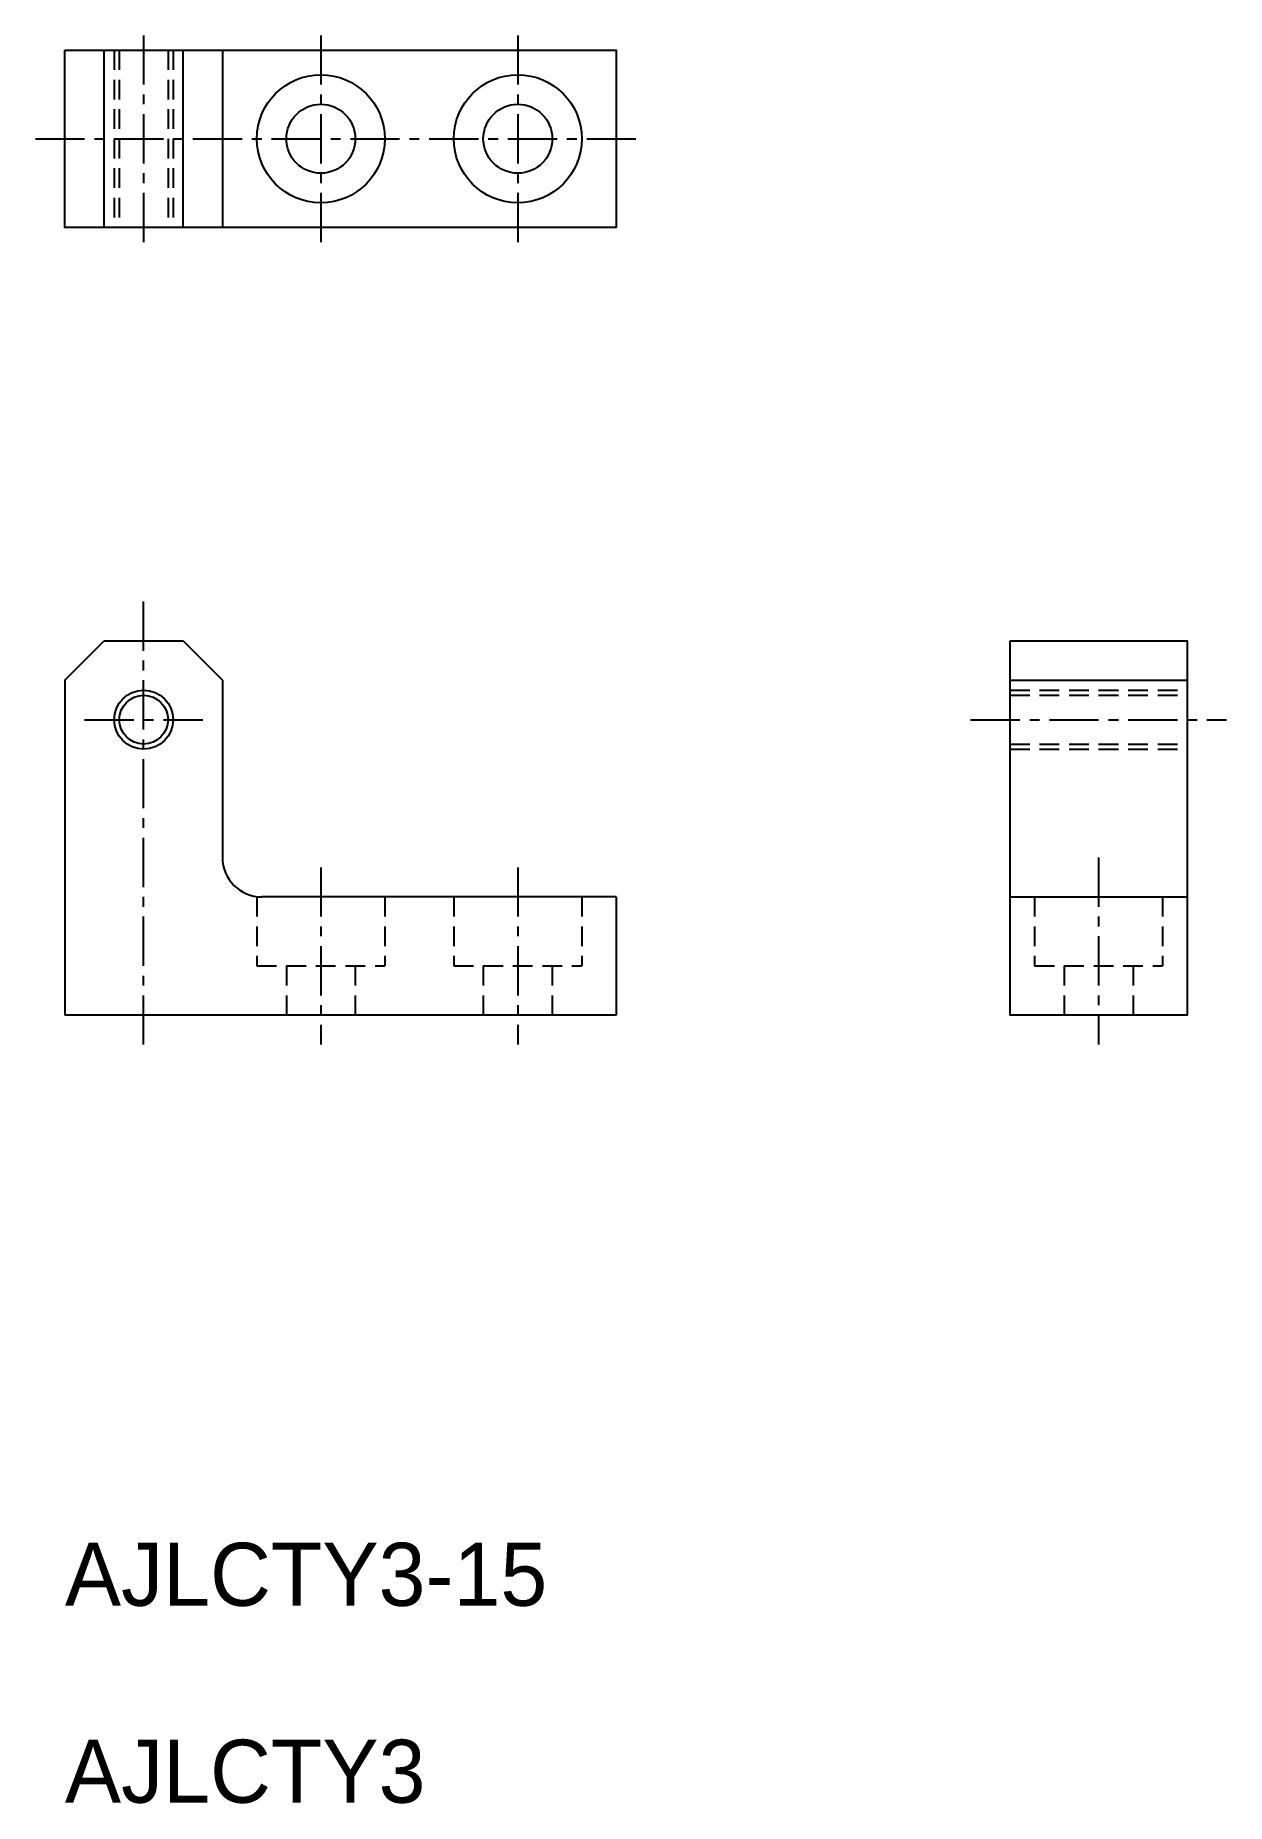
# Model space of a CAD drawing. Extents: x -2205.5 to -2145, y -836.4 to -746.6.
import ezdxf

# ---------------------------------------------------------------- set-up
doc = ezdxf.new("R2010")
doc.units = 0
doc.header["$LTSCALE"] = 2
doc.linetypes.add('CENTER', pattern=[2, 1.25, -0.25, 0.25, -0.25])
doc.linetypes.add('DASHED', pattern=[0.75, 0.5, -0.25])
doc.layers.get('0').update_dxf_attribs({"linetype": 'CONTINUOUS'})
doc.layers.add('CENTER', color=1, linetype='CENTER')

msp = doc.modelspace()

# ---------------------------------------------------------------- linework, layer by layer
at = {"color": 7, "linetype": 'CONTINUOUS'}
for p, q in [((-2202.03, -756.327), (-2202.03, -747.327)), ((-2198.03, -756.327), (-2198.03, -747.327)), ((-2196.03, -747.327), (-2196.03, -756.327)), ((-2204.03, -779.327), (-2202.03, -777.327)), ((-2202.03, -777.327), (-2198.03, -777.327)), ((-2198.03, -777.327), (-2196.03, -779.327)), ((-2204.03, -779.327), (-2204.03, -796.327)), ((-2196.03, -779.327), (-2196.03, -788.327)), ((-2156.03, -779.327), (-2147.03, -779.327)), ((-2176.03, -790.327), (-2194.03, -790.327)), ((-2176.03, -790.327), (-2176.03, -796.327)), ((-2156.03, -790.327), (-2147.03, -790.327)), ((-2176.03, -796.327), (-2204.03, -796.327))]:
    msp.add_line(p, q, dxfattribs=at)
at = {"color": 3, "linetype": 'DASHED'}
for p, q in [((-2201.53, -747.327), (-2201.53, -756.327)), ((-2201.267, -747.327), (-2201.267, -756.327)), ((-2198.792, -747.327), (-2198.792, -756.327)), ((-2198.53, -747.327), (-2198.53, -756.327)), ((-2156.03, -779.827), (-2147.03, -779.827)), ((-2156.03, -780.089), (-2147.03, -780.089)), ((-2156.03, -782.564), (-2147.03, -782.564)), ((-2156.03, -782.827), (-2147.03, -782.827)), ((-2194.28, -790.327), (-2194.28, -793.827)), ((-2187.78, -790.327), (-2187.78, -793.827)), ((-2184.28, -790.327), (-2184.28, -793.827)), ((-2177.78, -790.327), (-2177.78, -793.827)), ((-2154.78, -790.327), (-2154.78, -793.827)), ((-2148.28, -790.327), (-2148.28, -793.827)), ((-2194.28, -793.827), (-2187.78, -793.827)), ((-2192.78, -793.827), (-2192.78, -796.327)), ((-2189.28, -793.827), (-2189.28, -796.327)), ((-2184.28, -793.827), (-2177.78, -793.827)), ((-2182.78, -793.827), (-2182.78, -796.327)), ((-2179.28, -793.827), (-2179.28, -796.327)), ((-2154.78, -793.827), (-2148.28, -793.827)), ((-2153.28, -793.827), (-2153.28, -796.327)), ((-2149.78, -793.827), (-2149.78, -796.327))]:
    msp.add_line(p, q, dxfattribs=at)
at = {"color": 7, "linetype": 'CONTINUOUS'}
for points in [[(-2204.03, -747.327), (-2176.03, -747.327), (-2176.03, -756.327), (-2204.03, -756.327)], [(-2156.03, -777.327), (-2147.03, -777.327), (-2147.03, -796.327), (-2156.03, -796.327)]]:
    msp.add_lwpolyline(points, close=True, dxfattribs=at)
for centre, radius in [((-2191.03, -751.827), 3.25), ((-2181.03, -751.827), 3.25), ((-2191.03, -751.827), 1.75), ((-2181.03, -751.827), 1.75), ((-2200.03, -781.327), 1.238)]:
    msp.add_circle(centre, radius, dxfattribs=at)
at = {"color": 3}
msp.add_circle((-2200.03, -781.327), 1.5, dxfattribs=at)
at = {"color": 7, "linetype": 'CONTINUOUS'}
msp.add_arc((-2194.03, -788.327), 2, 180, 270, dxfattribs=at)
at = {"layer": 'CENTER', "color": 1, "linetype": 'CENTER'}
for p, q in [((-2200.03, -746.577), (-2200.03, -757.077)), ((-2191.03, -746.577), (-2191.03, -757.077)), ((-2181.03, -746.577), (-2181.03, -757.077)), ((-2205.53, -751.827), (-2175.03, -751.827)), ((-2200.03, -797.827), (-2200.03, -775.327)), ((-2203.03, -781.327), (-2197.03, -781.327)), ((-2203.03, -781.327), (-2197.03, -781.327)), ((-2158.03, -781.327), (-2145.03, -781.327)), ((-2151.53, -788.327), (-2151.53, -797.827)), ((-2191.03, -788.827), (-2191.03, -797.827)), ((-2181.03, -788.827), (-2181.03, -797.827))]:
    msp.add_line(p, q, dxfattribs=at)

# ---------------------------------------------------------------- texts
at = {"color": 7, "linetype": 'CONTINUOUS'}
for s, p in [('AJLCTY3-15', (-2204.03, -826.327)), ('AJLCTY3', (-2204.03, -836.327))]:
    msp.add_text(s, height=3.2, dxfattribs=at).set_placement(p)

doc.saveas('drawing.dxf')
